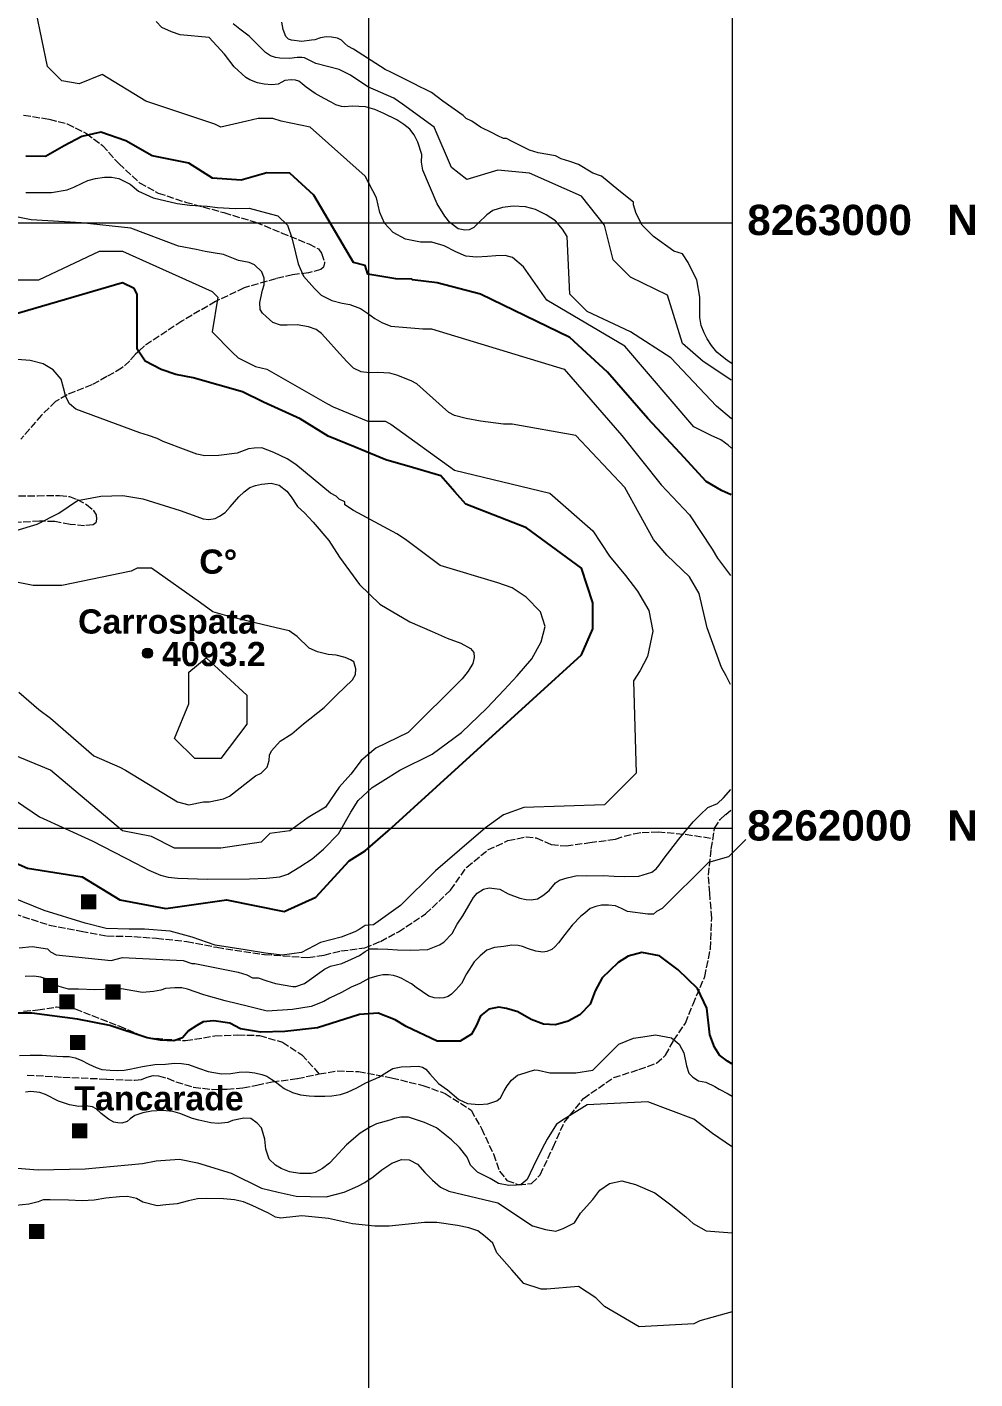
# Model space of a CAD drawing. Header units: metres. Extents: x 405809 to 420020, y 8257398 to 8272141.
# Drawn here: x 418436 to 420001, y 8260090 to 8262323 of the extents above; entities that cross this region are included whole.
import ezdxf

# ---------------------------------------------------------------- set-up
doc = ezdxf.new("R2010")
doc.units = ezdxf.units.M
doc.linetypes.add('ACAD_ISO02W100', pattern=[15, 12, -3])
for name, color, linetype, lineweight in [('CAMINOS1', 7, 'ACAD_ISO02W100', 5), ('COORDENADAS', 30, 'Continuous', 5), ('CURVAS MAESTRAS', 90, 'Continuous', 25), ('CURVAS SECUNDARIS', 46, 'Continuous', 9), ('PERIMETRO DE LA ISLA', 7, 'Continuous', 18), ('texto', 7, 'Continuous', 13)]:
    doc.layers.add(name, color=color, linetype=linetype, lineweight=lineweight)
doc.layers.add('VIVIENDAS', color=1, linetype='Continuous')
doc.styles.add('CARLOS', font='arialbd.ttf', dxfattribs={"height": 48})

msp = doc.modelspace()

# ---------------------------------------------------------------- hatches: boundary and pattern name
at = {"layer": 'texto'}
h = msp.add_hatch(color=256, dxfattribs=at)
edge = h.paths.add_edge_path()
edge.add_arc((418635.1, 8261289.1), 8.37, 0, 360)
at = {"layer": 'VIVIENDAS'}
for points in [[(418525.4, 8260865.8), (418550.4, 8260865.8), (418550.4, 8260890.8), (418525.4, 8260890.8)], [(418462.4, 8260727.9), (418487.4, 8260727.9), (418487.4, 8260752.9), (418462.4, 8260752.9)], [(418565.7, 8260717.1), (418590.7, 8260717.1), (418590.7, 8260742.1), (418565.7, 8260742.1)], [(418489.6, 8260700.8), (418514.6, 8260700.8), (418514.6, 8260725.8), (418489.6, 8260725.8)], [(418507.3, 8260633.7), (418532.3, 8260633.7), (418532.3, 8260658.7), (418507.3, 8260658.7)], [(418510.5, 8260487.7), (418535.5, 8260487.7), (418535.5, 8260512.7), (418510.5, 8260512.7)], [(418439.6, 8260321.5), (418464.6, 8260321.5), (418464.6, 8260346.5), (418439.6, 8260346.5)]]:
    msp.add_hatch(color=256, dxfattribs=at).paths.add_polyline_path(points)

# ---------------------------------------------------------------- linework, layer by layer
at = {"layer": 'CAMINOS1'}
for points in [[(418430.6, 8262177.8), (418473, 8262171.2), (418502.5, 8262163.4), (418534.1, 8262147.6), (418560.8, 8262127.7), (418587.5, 8262097.7), (418621.6, 8262066.1), (418652.6, 8262049.2), (418697.6, 8262034.3), (418761, 8262016.8), (418813.5, 8262001), (418855.9, 8261983.5), (418901.1, 8261965.1), (418917.1, 8261957), (418922.4, 8261949.6), (418927.4, 8261933.9), (418925.8, 8261926.8), (418921.2, 8261922.7), (418900.9, 8261917.3), (418874.5, 8261914), (418846.7, 8261907.7), (418794.5, 8261892.5), (418747.5, 8261870.1), (418691.8, 8261837.7), (418630.3, 8261796.6), (418615, 8261782.8), (418605.7, 8261772.1), (418592.4, 8261759.9), (418568, 8261745.9), (418543.4, 8261732.1), (418502.3, 8261716), (418483.3, 8261704.8), (418460.2, 8261682.3), (418425.9, 8261642.7)], [(418422.2, 8261548.8), (418453.3, 8261549.1), (418489.8, 8261549.8), (418506.1, 8261547.7), (418519, 8261543.1), (418534.3, 8261534.5), (418545.5, 8261525.5), (418550.5, 8261517.6), (418550.8, 8261510.6), (418549.5, 8261504.6), (418545.2, 8261501.3), (418531.3, 8261499.6), (418507.5, 8261501.9), (418481.9, 8261506.6), (418457, 8261507.2), (418384.3, 8261502.5)], [(418430.4, 8260697.8), (418453.8, 8260699.8), (418485.1, 8260704.8), (418515.4, 8260701.8), (418543.6, 8260690.7), (418588, 8260673.4), (418633.2, 8260654.1), (418697.8, 8260649.3), (418746.4, 8260657), (418784, 8260658.6), (418820.1, 8260657.8), (418857.8, 8260646.6), (418889.8, 8260625.8), (418918.3, 8260594.2), (418948.2, 8260599.3), (418983.2, 8260598), (419038, 8260587.8), (419089.7, 8260575.1), (419126.4, 8260561.9), (419169.1, 8260534.4), (419186.4, 8260503.9), (419205.9, 8260462), (419216.1, 8260433.6), (419228.3, 8260418.3), (419247.6, 8260411.2), (419269, 8260413.2), (419283.3, 8260427.5), (419304.6, 8260473.2), (419323, 8260513.8), (419354.7, 8260553.7), (419404.6, 8260588.2), (419446.3, 8260601.4), (419475, 8260611.8), (419490.3, 8260625), (419503.5, 8260649.4), (419522.9, 8260678.3), (419535.5, 8260709.2), (419555, 8260755), (419564.2, 8260800.8), (419566.5, 8260851.6), (419563, 8260892.8), (419561.1, 8260922.7), (419565.7, 8260965.5), (419571.2, 8261000), (419580.5, 8261014.2), (419589.6, 8261022.9), (419597.9, 8261030)], [(418414.5, 8260858.9), (418473.1, 8260839.9), (418525.5, 8260830.1), (418568, 8260822.2), (418612.5, 8260821.2), (418650.1, 8260818.2), (418699.8, 8260813.2), (418749.3, 8260803.3), (418828.4, 8260791.5), (418899.8, 8260786.5), (418926.5, 8260790.5), (418954.2, 8260797.4), (418993.7, 8260802.3), (419019.4, 8260813.2), (419049.1, 8260829), (419094.1, 8260858.4), (419135.2, 8260897.9), (419162.1, 8260935.8), (419196.9, 8260964.2), (419230.1, 8260979.5), (419259.9, 8260985.7), (419276.4, 8260984.2), (419301.5, 8260973.2), (419325.9, 8260970.8), (419365.1, 8260976.3), (419407.5, 8260981.8), (419422, 8260987), (419437.5, 8260990.9), (419451.3, 8260993.1), (419477.7, 8260994.3), (419523, 8260990.1), (419568.5, 8260983.1)], [(418436.2, 8260592.4), (418495.4, 8260588.9), (418567.7, 8260585.7), (418614, 8260583.8), (418625, 8260585.1), (418634.7, 8260588.6), (418644.5, 8260591.4), (418653, 8260590.8), (418667.8, 8260587), (418681.7, 8260581.2), (418710.9, 8260572.1), (418742.7, 8260568.6), (418766.4, 8260568.9), (418792.6, 8260571.3), (418815.6, 8260575.7), (418840.6, 8260581), (418882.5, 8260586.6), (418918.3, 8260594.2)]]:
    msp.add_lwpolyline(points, dxfattribs=at)
at = {"layer": 'COORDENADAS'}
for p, q in [((419000, 8271350), (419000, 8257550)), ((419600, 8271350), (419600, 8257550)), ((406200, 8262000), (419600, 8262000)), ((406200, 8261000), (419600, 8261000))]:
    msp.add_line(p, q, dxfattribs=at)
at = {"layer": 'CURVAS MAESTRAS'}
for points in [[(419598.7, 8261550.8), (419582.3, 8261558.1), (419557.4, 8261572.5), (419514.3, 8261619.6), (419460.9, 8261677), (419394.2, 8261753.3), (419332.3, 8261810.4), (419184.6, 8261881.9), (419113.2, 8261900.9), (419072.7, 8261906), (419071.1, 8261906.7), (419044.8, 8261907.4), (418998.8, 8261915.2), (418994.1, 8261929.5), (418975, 8261934.3), (418909.5, 8262045.6), (418870.2, 8262081.9), (418832, 8262082.7), (418789.4, 8262070.5), (418742.4, 8262073.8), (418703.3, 8262098.4), (418642.9, 8262110.7), (418599.3, 8262135.2), (418557.9, 8262149.7), (418526.6, 8262142.8), (418497.7, 8262127.4), (418466.9, 8262109.6), (418434.3, 8262110.2)], [(418376.5, 8260960.6), (418436.8, 8260934), (418527.3, 8260919.7), (418589.2, 8260881.6), (418665.4, 8260867.3), (418765.4, 8260881.6), (418860.7, 8260862.5), (418913.1, 8260886.4), (418967.7, 8260946.2), (418994.1, 8260962.6), (419032.2, 8260995.9), (419351.3, 8261286.5), (419370.4, 8261329.3), (419370.4, 8261372.2), (419351.3, 8261429.4), (419260.8, 8261496), (419160.5, 8261535.1), (419142.1, 8261555.7), (419119.2, 8261582.1), (419072.2, 8261595.8), (419028.6, 8261608.4), (418977.8, 8261629.2), (418933.1, 8261647.5), (418887.2, 8261676.2), (418826.5, 8261703.6), (418792.1, 8261720.8), (418710.5, 8261743.8), (418681.8, 8261749.5), (418657.8, 8261757.6), (418631.4, 8261771.3), (418617.8, 8261791.4), (418617.8, 8261881.9), (418613, 8261891.4), (418594, 8261900.9), (418365.3, 8261834.2)], [(419599.5, 8260611), (419592.2, 8260615.3), (419579.2, 8260625.2), (419570.7, 8260638.2), (419563.2, 8260659), (419558.5, 8260702.6), (419542.9, 8260735.3), (419510.8, 8260766.4), (419480.4, 8260789.1), (419451.2, 8260794.5), (419428.5, 8260788.6), (419411.7, 8260778.3), (419398.1, 8260764.8), (419385.7, 8260752.9), (419374.2, 8260731.7), (419366, 8260709.5), (419348.7, 8260691.7), (419329.2, 8260681.4), (419308.7, 8260675.5), (419288.7, 8260676.5), (419268.1, 8260684.1), (419246.4, 8260696.5), (419227.5, 8260702.5), (419215, 8260704.6), (419198.3, 8260701.4), (419184.7, 8260690.1), (419178.2, 8260674.9), (419169.6, 8260659.8), (419151.3, 8260648.2), (419113.2, 8260648.2), (419062.2, 8260672.6), (419043.9, 8260683.6), (419015.9, 8260694.5), (418985.1, 8260692.1), (418960.7, 8260684.8), (418915.6, 8260670.2), (418862, 8260664.2), (418821.8, 8260662.9), (418788.8, 8260668.6), (418770.8, 8260678.2), (418744.5, 8260681.8), (418727.1, 8260680), (418716.3, 8260674), (418702.5, 8260665.6), (418692.9, 8260653.6), (418678.5, 8260648.8), (418656.3, 8260650), (418634.4, 8260653.7), (418572.7, 8260674.2), (418519.6, 8260684.5), (418444.2, 8260694.8), (418385.9, 8260694.8)]]:
    msp.add_lwpolyline(points, dxfattribs=at)
at = {"layer": 'CURVAS SECUNDARIS'}
for points in [[(419599.2, 8261628), (419593.6, 8261632.6), (419581.4, 8261641.6), (419565.7, 8261648.5), (419546.6, 8261658), (419537.1, 8261662.8), (419422.8, 8261796.1), (419294.2, 8261872.3), (419255.9, 8261927.5), (419237.5, 8261942.7), (419225.4, 8261945.9), (419210.2, 8261945.2), (419196.5, 8261944.5), (419178, 8261943), (419160.5, 8261945), (419144, 8261952), (419124.5, 8261961.9), (419104.5, 8261967.9), (419085.5, 8261967.9), (419061, 8261972.9), (419040.5, 8261983.9), (419026, 8261999.4), (419018.4, 8262017.1), (419013.3, 8262041.2), (418994.1, 8262077.1), (418903.6, 8262158.1), (418855.9, 8262167.6), (418841.7, 8262172.4), (418817.8, 8262172.4), (418798.8, 8262167.6), (418755.9, 8262158.1), (418746.4, 8262162.9), (418632.1, 8262201), (418560.2, 8262244.7), (418522.5, 8262229.6), (418493.9, 8262234.3), (418470.1, 8262258.1), (418451.1, 8262348.6)], [(419598.8, 8261676.1), (419574.4, 8261697.1), (419499, 8261777.1), (419432.3, 8261819.9), (419360.8, 8261853.3), (419332.3, 8261881.9), (419327.5, 8261977.1), (419319.9, 8261989.7), (419308.7, 8262003), (419293.3, 8262012.9), (419275.5, 8262022.1), (419258.9, 8262026.2), (419238.9, 8262027.4), (419221, 8262025), (419204.8, 8262020.4), (419194.9, 8262013.3), (419181.6, 8262000.1), (419173.5, 8261992.4), (419166.1, 8261988.2), (419158.7, 8261987.7), (419147.7, 8261989.8), (419133.9, 8262000.3), (419126, 8262010.9), (419113.4, 8262031.4), (419089.3, 8262086.7), (419087.5, 8262100.3), (419088.1, 8262112.9), (419081.2, 8262133.3), (419075.3, 8262145.4), (419068.1, 8262154.7), (419058.3, 8262162.1), (419046.4, 8262169.8), (419025.3, 8262180.8), (419010.5, 8262187), (418994.7, 8262191.5), (418973, 8262192.4), (418960.2, 8262191.5), (418955.1, 8262192.2), (418945.9, 8262194.8), (418938.1, 8262199.5), (418926.5, 8262205.4), (418912, 8262213.8), (418896.9, 8262223.9), (418890.1, 8262229.6), (418884.8, 8262233.7), (418879.3, 8262235.6), (418872.3, 8262236.1), (418861.5, 8262234.8), (418856.7, 8262232.4), (418850.8, 8262229), (418840.5, 8262227.7), (418827.7, 8262229), (418816.4, 8262231.3), (418804.1, 8262236), (418797.3, 8262240.2), (418778.2, 8262257.6), (418762.4, 8262278.8), (418736.9, 8262305.8), (418689.2, 8262310.5), (418674.9, 8262315.3), (418658.6, 8262322.8), (418649.1, 8262332.6)], [(419598.6, 8261740.2), (419579.9, 8261752.8), (419552.1, 8261770.9), (419518, 8261800.9), (419493.5, 8261880.3), (419432.3, 8261910.4), (419403.7, 8261939), (419389.4, 8261996.2), (419351.3, 8262043.8), (419265.6, 8262081.9), (419213.2, 8262086.7), (419162, 8262071.6), (419137, 8262091.4), (419108.4, 8262158.1), (419056, 8262196.2), (419041.7, 8262205.8), (418998.8, 8262224.8), (418970.3, 8262243.9), (418951.2, 8262253.4), (418913.1, 8262262.9), (418894, 8262272.4), (418889.8, 8262273.2), (418882.1, 8262273.2), (418869.7, 8262271.5), (418853.5, 8262271.7), (418846.2, 8262273), (418838.3, 8262275.7), (418829.7, 8262281.5), (418802.6, 8262308.4), (418787.2, 8262320.1), (418776.6, 8262328.6)], [(418434.4, 8262050.2), (418453.7, 8262049.9), (418476.6, 8262050.2), (418502.6, 8262054.2), (418513.3, 8262058.9), (418527.4, 8262065.7), (418536.8, 8262070), (418549.1, 8262073), (418564.1, 8262075.1), (418575.6, 8262075.6), (418588, 8262073), (418606.4, 8262064), (418620.1, 8262052.5), (418644.4, 8262041.4), (418684.2, 8262032), (418704.7, 8262029.4), (418733.7, 8262027.3), (418750.7, 8262025.2), (418779.8, 8262023.4), (418802.7, 8262024.2), (418831.6, 8262016.6), (418850.2, 8262011.5), (418866.3, 8261996.3), (418873.2, 8261974.9), (418879.6, 8261950.5), (418883.8, 8261932), (418892.8, 8261911.9), (418910.9, 8261891.5), (418921.8, 8261880.7), (418939.3, 8261871.9), (418956.1, 8261867.3), (418969, 8261865.2), (418986.6, 8261858.6), (418998.2, 8261850.6), (419010.4, 8261841.9), (419021.6, 8261835.2), (419036.9, 8261829.5), (419089.3, 8261824.7), (419103.6, 8261824.7), (419322.7, 8261758), (419418, 8261648.5), (419483.2, 8261567.1), (419529.9, 8261517.9), (419566.9, 8261460.7), (419575.8, 8261446.1), (419597.1, 8261417.7)], [(419597.5, 8261237.4), (419590.4, 8261251.6), (419582.5, 8261265.7), (419558.6, 8261330.9), (419545.4, 8261387.8), (419529.5, 8261415.5), (419492.4, 8261451.2), (419470.4, 8261477), (419422.8, 8261562.7), (419341.8, 8261648.5), (419237, 8261667.5), (419222.7, 8261667.5), (419184.6, 8261672.3), (419160.8, 8261677), (419141.7, 8261681.8), (419132.2, 8261686.6), (419079.8, 8261734.2), (419070.3, 8261739), (419046.5, 8261748.5), (419035, 8261751.9), (419015, 8261752.8), (419001.6, 8261752.3), (418987.7, 8261753.7), (418975.2, 8261759.7), (418964.1, 8261770.8), (418946.9, 8261789.8), (418933.5, 8261805.2), (418922.3, 8261817.3), (418913.5, 8261823.7), (418900.6, 8261828.4), (418882, 8261831.6), (418865.4, 8261830.7), (418854.7, 8261831.1), (418841.7, 8261835.3), (418831.1, 8261845.5), (418824.6, 8261851), (418820.9, 8261856.7), (418820.3, 8261868.5), (418825, 8261889), (418827.4, 8261897.8), (418827.4, 8261904.3), (418827.4, 8261908.4), (418823.9, 8261918.9), (418811.5, 8261930.7), (418802.7, 8261934.2), (418785.1, 8261937.7), (418760.3, 8261947.9), (418743.3, 8261950.3), (418730.3, 8261952.6), (418715.6, 8261956.1), (418686.2, 8261961.4), (418607.3, 8261991), (418525.8, 8262000.2), (418443.2, 8262005.1), (418366.5, 8262020.3)], [(418374.9, 8261905.7), (418455.8, 8261905.7), (418555.9, 8261953.3), (418594, 8261953.3), (418741.6, 8261886.6), (418751.2, 8261877.1), (418741.6, 8261819.9), (418775, 8261786.6), (418784.5, 8261777.1), (418813.1, 8261762.8), (418832.1, 8261758), (418932.2, 8261700.9), (418941.7, 8261696.1), (418998.8, 8261672.3), (419027.4, 8261672.3), (419036.9, 8261667.5), (419141.7, 8261591.3), (419298.9, 8261553.2), (419370.4, 8261491.3), (419397.5, 8261449.4), (419423.8, 8261417.6), (419443.6, 8261391.3), (419462.3, 8261359.5), (419468.9, 8261325.5), (419460.1, 8261283.9), (419448, 8261260.5), (419437, 8261243.6), (419441.8, 8261091.2), (419389.4, 8261038.8), (419256, 8261034), (419222.5, 8261022.3), (419192.7, 8261000.6), (419150.3, 8260964), (419110.2, 8260929.7), (419052.9, 8260872.5), (419008.2, 8260840.4), (418994.4, 8260839.3), (418984.3, 8260833), (418977.2, 8260828.7), (418954.9, 8260820.1), (418954.9, 8260820.1), (418920.6, 8260811.3), (418889.5, 8260794.7), (418857.4, 8260790.3), (418829.7, 8260793.6), (418796.5, 8260799.1), (418746.6, 8260806.9), (418708.8, 8260820.2), (418672.2, 8260830.1), (418630.1, 8260833.4), (418604.6, 8260833.4), (418567, 8260834.6), (418532.3, 8260843.4), (418464.7, 8260864.4), (418411.6, 8260885.4)], [(418393, 8261062.3), (418456.6, 8261018.8), (418543.7, 8260979), (418616.5, 8260941.5), (418637.2, 8260930.5), (418656.6, 8260922.5), (418669.3, 8260919.2), (418684.9, 8260917.5), (418733.9, 8260915.8), (418803.3, 8260916.7), (418831.2, 8260917.5), (418853.6, 8260919.6), (418866.7, 8260924.3), (418886.4, 8260936.1), (418906.8, 8260949.7), (418925.7, 8260965.4), (418950.4, 8260990.8), (418970.8, 8261026.5), (418982.7, 8261046), (419005.7, 8261067.2), (419023.5, 8261078.2), (419051.6, 8261096.1), (419105.1, 8261122.4), (419153.6, 8261158), (419195.2, 8261198.5), (419224, 8261228.5), (419245.2, 8261251.8), (419269.7, 8261280), (419285.1, 8261307.8), (419291.4, 8261333.3), (419283.5, 8261357.2), (419260.1, 8261381.6), (419237.2, 8261397), (419213.2, 8261405.5), (419117.9, 8261434.1), (419060.8, 8261477), (419046.5, 8261486.5), (418975, 8261524.6), (418960.7, 8261534.1), (418960.7, 8261538.9), (418951.2, 8261543.7), (418946.4, 8261548.4), (418936.9, 8261553.2), (418879.8, 8261600.8), (418865.5, 8261610.4), (418843.7, 8261620.6), (418823.6, 8261628.5), (418811, 8261628), (418802, 8261626.4), (418783, 8261619.6), (418753, 8261615.9), (418729.8, 8261615.3), (418716.6, 8261618), (418698.8, 8261624.6), (418660.7, 8261638.9), (418651.1, 8261643.7), (418636.8, 8261648.5), (418622.5, 8261653.2), (418516.7, 8261692), (418506.5, 8261701.1), (418500.1, 8261712.3), (418496.5, 8261727.6), (418492.4, 8261741.8), (418479.1, 8261757.2), (418462.6, 8261767), (418441.5, 8261772.3), (418317.7, 8261781.8)], [(418418.5, 8261491.8), (418453.1, 8261502.4), (418488.6, 8261520.2), (418519.6, 8261541.4), (418557.8, 8261548.5), (418594.6, 8261549.5), (418627.4, 8261544.2), (418689.2, 8261524.6), (418716.3, 8261515), (418727.2, 8261511), (418736.5, 8261510), (418746.8, 8261511.6), (418753.9, 8261515.6), (418763.2, 8261521.5), (418771.6, 8261531.1), (418786, 8261547.3), (418794.7, 8261555.6), (418803.7, 8261562.8), (418813.3, 8261565.9), (418823.2, 8261568.3), (418839, 8261569.9), (418852.4, 8261566.8), (418865.1, 8261556.9), (418872.2, 8261547.3), (418882.8, 8261531.2), (418894, 8261520.9), (418908.3, 8261505.6), (418934.1, 8261475.4), (418951.8, 8261447.7), (418985.2, 8261402.4), (419018.6, 8261370.3), (419068, 8261341), (419105.2, 8261325.2), (419129.8, 8261313.9), (419152.5, 8261305.7), (419168.2, 8261296.9), (419173.6, 8261290.4), (419174, 8261282), (419172.3, 8261272.2), (419164.3, 8261259.4), (419154.5, 8261246.9), (419065.5, 8261157.9), (419011.7, 8261132.4), (418987.8, 8261112), (418970.8, 8261089.3), (418951.5, 8261067.7), (418928.7, 8261034.8), (418900.3, 8261017.8), (418870.2, 8260995.9)], [(418722.6, 8261372.2), (418641.6, 8261429.4), (418622.5, 8261429.4), (418617.8, 8261429.4), (418608.3, 8261424.6), (418493.9, 8261400.8), (418446.3, 8261400.8), (418374.9, 8261415.1)], [(418422.5, 8261224.5), (418455.8, 8261196), (418474.9, 8261181.7), (418546.3, 8261119.8), (418589.2, 8261100.7), (418598.7, 8261095.9), (418684.5, 8261043.5), (418703.5, 8261038.8), (418727.3, 8261043.5), (418736.9, 8261043.5), (418760.7, 8261048.3), (418770.2, 8261053.1), (418813.1, 8261086.4), (418822.6, 8261091.2), (418832.8, 8261100.7), (418836, 8261111.7), (418836.5, 8261120.6), (418839.6, 8261127.9), (418854.2, 8261144), (418873.1, 8261156), (418892.4, 8261172.2), (418926.4, 8261199.5), (418947.3, 8261220.4), (418973.4, 8261244.9), (418978.2, 8261253.9), (418979.2, 8261263.3), (418975.6, 8261274.8), (418970.4, 8261277.9), (418961.5, 8261282.1), (418946.3, 8261285.7), (418933.3, 8261286.8), (418915.5, 8261291.5), (418901.9, 8261297.7), (418882, 8261316.6), (418869, 8261325.9), (418847.3, 8261330.9), (418813, 8261339.2), (418773.7, 8261348.4), (418742.8, 8261357.6), (418722.6, 8261372.2)], [(418732.1, 8261281.7), (418798.8, 8261219.8), (418798.8, 8261172.1), (418755.9, 8261115), (418713, 8261115), (418679.7, 8261148.3), (418703.5, 8261205.5), (418703.5, 8261257.9), (418732.1, 8261281.7)], [(418870.2, 8260995.9), (418836.9, 8260991.1), (418822.6, 8260976.9), (418755.9, 8260967.3), (418679.7, 8260967.3), (418641.6, 8260986.4), (418594, 8260995.9), (418474.9, 8261095.9), (418312.9, 8261162.6)], [(418423.1, 8260802.4), (418444.6, 8260804.6), (418470.1, 8260800.6), (418474.9, 8260795.9), (418484.4, 8260791.1), (418574.9, 8260781.6), (418594, 8260786.3), (418694, 8260781.6), (418708.3, 8260776.8), (418713, 8260776.8), (418784.5, 8260762.5), (418798.8, 8260757.7), (418808.3, 8260753), (418817.8, 8260753), (418832.1, 8260748.2), (418846.4, 8260743.5), (418875, 8260738.7), (418879.8, 8260738.7), (418894, 8260743.5), (418927.4, 8260767.3), (418936.9, 8260772), (418956, 8260776.8), (418971.9, 8260783.5), (418985, 8260789.7), (418994.4, 8260796.6), (419001.9, 8260801), (419015.1, 8260801), (419032, 8260800.4), (419047.7, 8260799.1), (419069.6, 8260798.5), (419098, 8260799.8), (419116.8, 8260807.4), (419124.3, 8260811.7), (419138.1, 8260826.1), (419146.2, 8260841.8), (419155.6, 8260855.5), (419165.7, 8260872.4), (419173.2, 8260885.6), (419179.4, 8260892.5), (419189.5, 8260899.3), (419198.9, 8260901.8), (419216.4, 8260899.3), (419230.2, 8260891.8), (419249.6, 8260884.3), (419259.9, 8260882.3), (419268.5, 8260881.8), (419278.9, 8260883.2), (419287.6, 8260889), (419298, 8260897.4), (419308.4, 8260910), (419315.1, 8260914.2), (419327.7, 8260918.1), (419344.2, 8260921.8), (419359.7, 8260921.2), (419387.2, 8260922.1), (419405.1, 8260920.7), (419422.5, 8260920.1), (419446.2, 8260920.9), (419467.3, 8260927.7), (419474.8, 8260932.9), (419479.8, 8260939.2), (419487.9, 8260950.4), (419512, 8260982.2), (419535.9, 8261010.6), (419547.3, 8261022), (419560, 8261034), (419575.9, 8261041), (419586, 8261050.4), (419598, 8261063.8)], [(419622.8, 8260981.6), (419594.2, 8260953), (419560.9, 8260943.5), (419484.7, 8260867.3), (419475.2, 8260862.5), (419470.4, 8260857.8), (419460.9, 8260857.8), (419427.5, 8260862.5), (419417.3, 8260867.7), (419407.6, 8260871.8), (419396.2, 8260872.7), (419384.3, 8260873.2), (419375.1, 8260870.9), (419365.5, 8260867.7), (419357.2, 8260859.5), (419350.3, 8260854.9), (419336.1, 8260839.8), (419323.8, 8260824.7), (419313.7, 8260810.5), (419307.6, 8260804.1), (419302.4, 8260799.8), (419294, 8260796.2), (419287.8, 8260795.2), (419276.2, 8260797.1), (419263.9, 8260800.9), (419254.2, 8260804.6), (419246.8, 8260806.2), (419236.5, 8260806.7), (419223.2, 8260804.9), (419207.8, 8260803.1), (419195.3, 8260798.8), (419184, 8260789.5), (419174.2, 8260779.6), (419161.5, 8260759.3), (419153.3, 8260743.8), (419149.1, 8260738.4), (419144.1, 8260733), (419136.9, 8260726), (419131.2, 8260722.2), (419124.3, 8260720.1), (419116.3, 8260719.1), (419108.5, 8260720.1), (419099.7, 8260722.7), (419089.1, 8260729.9), (419078.7, 8260736.9), (419071, 8260743.1), (419062.7, 8260747.5), (419054.7, 8260751.6), (419048.2, 8260754.4), (419040.9, 8260757), (419032.9, 8260758.1), (419023.6, 8260757.8), (419013.8, 8260755.5), (419000.4, 8260751.6), (418985.7, 8260743.4), (418971.5, 8260737.4), (418955.1, 8260728.9), (418935.2, 8260719.3), (418926.2, 8260713.9), (418905.1, 8260705.8), (418874.3, 8260700.5), (418832.8, 8260697.8), (418802, 8260705.8), (418763.1, 8260715.2), (418727.9, 8260724.8), (418701.1, 8260734.2), (418691.7, 8260736.4), (418680.2, 8260736.4), (418665, 8260735.1), (418657.1, 8260732.8), (418645.2, 8260730.1), (418627, 8260728.8), (418610.9, 8260731.4), (418592.4, 8260734.7), (418548.2, 8260732.9), (418521.2, 8260734.2), (418504.4, 8260734.3), (418489, 8260738.8), (418479, 8260743.1), (418469.6, 8260750.6), (418458.7, 8260753.9), (418447.2, 8260755.8), (418433.3, 8260755.1)], [(418423.8, 8260624.5), (418441.6, 8260625.1), (418461.2, 8260625.1), (418475.6, 8260624.1), (418495.4, 8260622.8), (418506, 8260622.8), (418515.6, 8260621), (418525.5, 8260617.2), (418538.1, 8260610.4), (418550.3, 8260604.6), (418559.8, 8260601.4), (418573.3, 8260600.5), (418585, 8260600.1), (418596.3, 8260600.5), (418606, 8260602.3), (418626.7, 8260606.4), (418647, 8260609.5), (418664.6, 8260610.4), (418679.5, 8260611.8), (418691.2, 8260611.3), (418702.5, 8260609.5), (418719.2, 8260603.7), (418735, 8260598.3), (418757.1, 8260594.2), (418772.4, 8260595.1), (418786.4, 8260597), (418799.1, 8260597.4), (418812.3, 8260596), (418823.7, 8260593.1), (418832.2, 8260590.3), (418840, 8260585), (418846.5, 8260581.3), (418860.7, 8260569.9), (418874.3, 8260563.6), (418887.8, 8260559.9), (418902, 8260558), (418910.6, 8260557.3), (418927.8, 8260557.3), (418939.4, 8260557.9), (418953.5, 8260560.1), (418965.2, 8260564), (418980.5, 8260571.2), (418995.4, 8260579.5), (419016.8, 8260589.1), (419034.4, 8260600), (419040.2, 8260603.1), (419053.8, 8260606), (419069.4, 8260606.4), (419082.2, 8260607.2), (419089, 8260605.6), (419094.3, 8260601.9), (419101.2, 8260594.5), (419115.2, 8260578.3), (419130.1, 8260567.8), (419149.2, 8260552.2), (419163.5, 8260545.6), (419181.8, 8260543.5), (419196.6, 8260544.8), (419211.4, 8260549.5), (419217.7, 8260554.9), (419223.8, 8260566.3), (419229, 8260574.5), (419235.8, 8260584), (419245.9, 8260592), (419258.5, 8260596.1), (419265.1, 8260598.3), (419274.2, 8260600.7), (419279.9, 8260600.6), (419298.9, 8260595.8), (419313.2, 8260595.8), (419341.8, 8260595.8), (419370.4, 8260600.6), (419413.2, 8260643.4), (419425.2, 8260648.5), (419437.2, 8260653.4), (419452.6, 8260655.6), (419473.4, 8260658.8), (419500.2, 8260653.9), (419512.8, 8260643.5), (419520.5, 8260629.3), (419524.9, 8260607.5), (419528.8, 8260595.3), (419535.4, 8260588.7), (419544.7, 8260582.7), (419556.7, 8260580.5), (419571.5, 8260573.4), (419578.5, 8260569.2), (419593.3, 8260561.1), (419599.9, 8260557.5)], [(419598.8, 8260474.5), (419567.8, 8260495.6), (419537.1, 8260519.6), (419460.9, 8260548.2), (419360.8, 8260543.4), (419322.7, 8260519.6), (419309.9, 8260511), (419294.6, 8260486.2), (419286.1, 8260470), (419271.7, 8260440.5), (419261.7, 8260419.7), (419251.6, 8260411.8), (419244, 8260410.4), (419231.7, 8260409.9), (419214.6, 8260413.2), (419200.4, 8260421.3), (419180, 8260432.1), (419168.2, 8260443.5), (419162.5, 8260456.7), (419150.3, 8260472.7), (419136.6, 8260485.5), (419111.9, 8260505.1), (419092.3, 8260513.7), (419077.2, 8260519.1), (419065.7, 8260522.8), (419053, 8260522.8), (419042.5, 8260520.5), (419034.8, 8260517.8), (419013.3, 8260511.7), (419003.2, 8260506.7), (418986, 8260496.6), (418963.4, 8260477.1), (418944.2, 8260456.2), (418935.4, 8260446.8), (418923.7, 8260438), (418911.6, 8260431.3), (418905.2, 8260429.6), (418886.6, 8260429.9), (418869.7, 8260432.6), (418855.6, 8260438), (418846.2, 8260443.4), (418835.8, 8260453.4), (418830.4, 8260469.9), (418828.5, 8260486.7), (418823.2, 8260505.4), (418816, 8260513.1), (418805.4, 8260520.8), (418794.3, 8260521.3), (418775.6, 8260517), (418767.9, 8260514.1), (418752.4, 8260512.1), (418739.5, 8260513.4), (418719.7, 8260517.7), (418709.4, 8260520.7), (418688.3, 8260528.9), (418676.7, 8260531.9), (418660, 8260533.6), (418641.5, 8260532.8), (418627.3, 8260530.2), (418614.4, 8260525.5), (418606.2, 8260519.9), (418601.3, 8260515.6), (418592.7, 8260513), (418586.3, 8260513.3), (418579.7, 8260514.6), (418570.5, 8260519.3), (418558.5, 8260529.1), (418550.5, 8260536.5), (418544, 8260539.9), (418532.8, 8260541.3), (418521.5, 8260540.6), (418506.5, 8260543), (418488, 8260549.1), (418466.9, 8260560), (418457.5, 8260563.3), (418442.2, 8260565.4), (418433.9, 8260564)], [(418419.7, 8260438.6), (418454.6, 8260436), (418532.3, 8260437.3), (418626.9, 8260446.4), (418649.2, 8260450.9), (418687.7, 8260453.4), (418717.6, 8260447.4), (418773, 8260430.1), (418823.2, 8260405.3), (418850.5, 8260398.7), (418880.4, 8260392.2), (418903.4, 8260391.7), (418929.7, 8260391.1), (418959.6, 8260398.7), (418982.4, 8260408.9), (418993.6, 8260414.9), (419007.8, 8260424.5), (419021.6, 8260435.6), (419038.3, 8260446.8), (419054.5, 8260452.8), (419067.2, 8260452.3), (419080.9, 8260445.2), (419093, 8260431.6), (419105.7, 8260418.9), (419118.9, 8260407.3), (419132.2, 8260400.5), (419213.2, 8260381.5), (419270.3, 8260343.4), (419292, 8260337.2), (419309.2, 8260334.5), (419321, 8260339), (419340, 8260348), (419349.9, 8260364.3), (419369.9, 8260386.9), (419381.6, 8260402.3), (419397.9, 8260413.2), (419417.9, 8260417.7), (419440.5, 8260411.3), (419472.2, 8260397.8), (419496.7, 8260379.7), (419523.9, 8260358), (419535.7, 8260346.9), (419557.4, 8260335.3), (419600, 8260331.7)]]:
    msp.add_lwpolyline(points, dxfattribs=at)
at = {"layer": 'PERIMETRO DE LA ISLA'}
for points in [[(419599.4, 8261767.8), (419596.7, 8261769), (419588.9, 8261774.5), (419575, 8261786.4), (419566, 8261797.3), (419558.8, 8261808.1), (419553.8, 8261818.1), (419548.8, 8261830.4), (419546.6, 8261843.8), (419546.6, 8261848.5), (419546.6, 8261862.8), (419546.6, 8261877.1), (419541.8, 8261905.7), (419537.1, 8261915.2), (419527.5, 8261934.3), (419518, 8261948.5), (419503.7, 8261953.3), (419470.4, 8261977.1), (419451.3, 8261996.2), (419441.8, 8262015.2), (419437, 8262029.5), (419437, 8262034.3), (419413.2, 8262053.3), (419384.7, 8262077.1), (419370.4, 8262081.9), (419346.5, 8262096.2), (419332.3, 8262101), (419318, 8262105.7), (419308.4, 8262110.5), (419279.9, 8262115.3), (419265.6, 8262120), (419237, 8262134.3), (419227.5, 8262139.1), (419222.7, 8262139.1), (419213.2, 8262143.8), (419203.7, 8262148.6), (419184.6, 8262158.1), (419170.3, 8262167.6), (419160.8, 8262172.4), (419156, 8262177.2), (419122.7, 8262201), (419103.6, 8262215.3), (419094.1, 8262220), (419084.6, 8262224.8), (419075, 8262229.6), (419065.5, 8262234.3), (419046.5, 8262243.9), (419036.9, 8262248.6), (419027.4, 8262253.4), (418975, 8262286.7), (418965.5, 8262291.5), (418960.7, 8262296.3), (418955.1, 8262301.7), (418948.4, 8262305), (418938.8, 8262306.4), (418930.2, 8262307), (418920.5, 8262305.4), (418911.2, 8262302.4), (418905.6, 8262301.4), (418890, 8262299.7), (418872.7, 8262301.7), (418868, 8262303.4), (418863.6, 8262307.6), (418859.1, 8262319.5), (418856.8, 8262331.4)], [(419600, 8260201), (419546.6, 8260186.2), (419537.1, 8260181.4), (419446.6, 8260176.6), (419389.4, 8260210), (419375.1, 8260224.3), (419346.5, 8260243.3), (419294.2, 8260238.6), (419284.6, 8260238.6), (419256, 8260248.1), (419236.7, 8260270.8), (419211.7, 8260298.9), (419204.8, 8260314.5), (419192.3, 8260325.7), (419180.4, 8260335.1), (419165.4, 8260340.1), (419146.6, 8260343.8), (419112.9, 8260348.8), (419092.2, 8260348.8), (419034, 8260343), (419010.3, 8260343), (418973.2, 8260346.4), (418933.7, 8260355.4), (418889.8, 8260359.9), (418870.2, 8260357.8), (418863.9, 8260357), (418855.3, 8260355.8), (418846.6, 8260357.4), (418834.8, 8260364.1), (418808, 8260377.1), (418793.4, 8260383), (418778.4, 8260386.5), (418760.3, 8260387.8), (418732.8, 8260388.3), (418717.8, 8260387.8), (418702.8, 8260384.8), (418683.8, 8260379.8), (418665.3, 8260377.8), (418650.8, 8260376.3), (418627.6, 8260382.3), (418617.1, 8260388.3), (418602.1, 8260391.8), (418588.6, 8260391.3), (418566.1, 8260388.8), (418547, 8260385.5), (418527.2, 8260384.8), (418504.5, 8260385.5), (418474.6, 8260386.4), (418462.6, 8260386), (418454.5, 8260383), (418438.9, 8260378.9), (418418.3, 8260376.9)]]:
    msp.add_lwpolyline(points, dxfattribs=at)
at = {"layer": 'texto'}
msp.add_circle((418635.1, 8261289.1), 8.37, dxfattribs=at)

# ---------------------------------------------------------------- texts
at = {"layer": 'texto', "style": 'CARLOS'}
for s, height, p in [('8263000   N', 50, (419625, 8261979.7)), ('C°', 40, (418720.5, 8261420.4)), ('Carrospata', 40, (418520.4, 8261321.5)), ('4093.2', 40, (418659.2, 8261267.7)), ('8262000   N', 50, (419625, 8260979.7)), ('Tancarade', 40, (418514.3, 8260533.9))]:
    msp.add_text(s, height=height, dxfattribs=at).set_placement(p)

doc.saveas('drawing.dxf')
